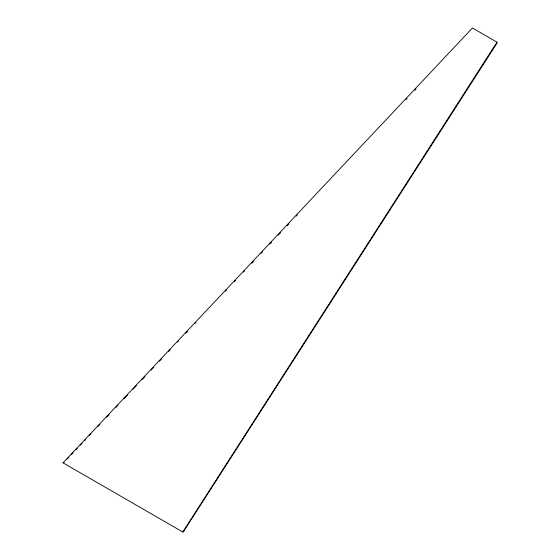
<?xml version="1.0" encoding="UTF-8"?>
<svg xmlns="http://www.w3.org/2000/svg" width="560" height="560" viewBox="0 0 560 560"><rect width="100%" height="100%" fill="white"/><g stroke="black" fill="none" stroke-linecap="round" stroke-linejoin="round"><path stroke-width="0.84" d="M182.812 532L496.965 42.154L472.451 28L63.035 462.847L182.812 532L183.617 531.391L496.965 43.239L496.965 42.154M67.088 459.2L68.887 457.289M71.288 454.748L73.087 452.837M76.083 449.659L77.28 448.385M80.283 445.2L82.082 443.296M84.476 440.748L85.68 439.474M89.278 435.659L91.077 433.748M97.671 426.748L100.072 424.207M106.666 417.207L109.067 414.659M115.661 407.666L118.062 405.118M124.054 398.755L127.652 394.94M133.049 389.214L136.647 385.392M142.044 379.666L145.04 376.488M151.039 370.125L153.44 367.577M159.432 361.214L161.833 358.673M168.427 351.673L170.226 349.762M177.422 342.125L178.626 340.858M185.822 333.221L187.621 331.31M194.817 323.673L196.014 322.406M225.393 291.228L226.597 289.954M234.388 281.68L235.592 280.413M243.383 272.139L244.587 270.865M251.783 263.228L253.582 261.324M260.778 253.687L262.577 251.776M269.773 244.146L271.572 242.235M278.166 235.235L280.567 232.694M287.161 225.694L288.96 223.783M296.156 216.146L297.353 214.872M405.888 99.715L407.092 98.441M414.883 90.167L416.087 88.893M63.035 462.847L64.092 462.385"/></g></svg>
